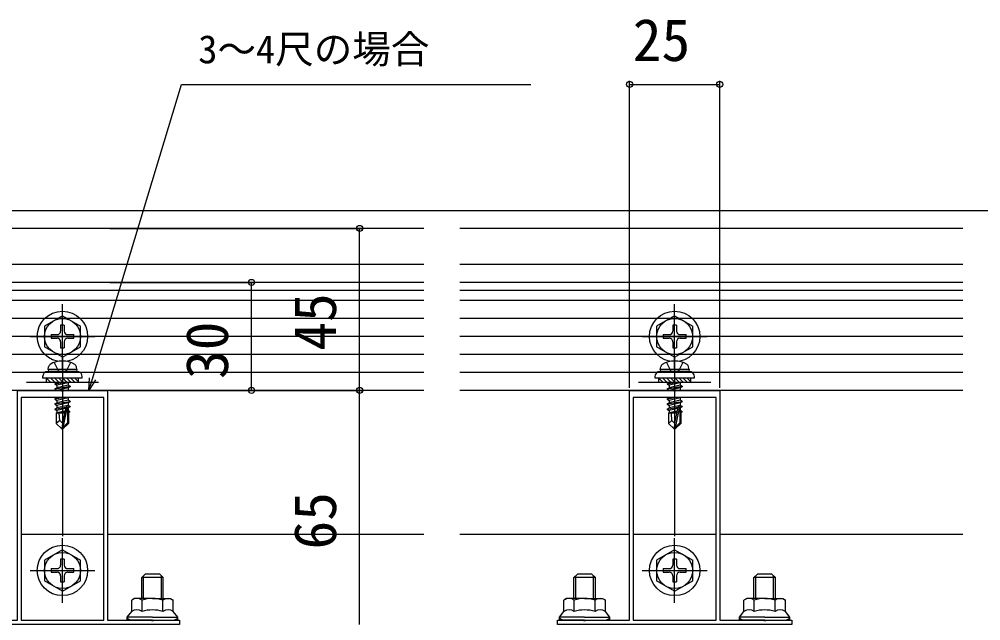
# Model space of a CAD drawing. Units: millimetres, scale not verified. Extents: x -700 to 700, y -1044 to 1038.
# Drawn here: x -244.8 to 22.2, y 163.1 to 330.2 of the extents above; entities that cross this region are included whole.
import ezdxf
from ezdxf.enums import TextEntityAlignment as Align

# ---------------------------------------------------------------- set-up
doc = ezdxf.new("R2010")
doc.units = ezdxf.units.MM
doc.header["$LTSCALE"] = 6
for name, color, linetype in [('0-2_YKK_11', 7, 'Continuous'), ('0-4_YKK_12', 2, 'Continuous'), ('0-5_YKK_13', 4, 'Continuous'), ('0-6_YKK_D', 6, 'Continuous')]:
    doc.layers.add(name, color=color, linetype=linetype)
doc.styles.add('ＭＳ ゴシック', font='')
doc.styles.get('ＭＳ ゴシック').set_extended_font_data('MS Gothic')

msp = doc.modelspace()

# ---------------------------------------------------------------- linework, layer by layer
at = {"layer": '0-2_YKK_11'}
for points in [[(-200.3, 162.103), (-265.3, 162.103), (-265.3, 163.303), (-258.258, 163.303), (-258.075, 163.183), (-257.525, 163.183), (-257.342, 163.303), (-245.3, 163.303), (-245.3, 227.103), (-233.258, 227.103), (-233.075, 226.983), (-232.525, 226.983), (-232.342, 227.103), (-220.3, 227.103), (-220.3, 163.303), (-208.258, 163.303), (-208.075, 163.183), (-207.525, 163.183), (-207.342, 163.303), (-200.3, 163.303)], [(-30.3, 162.103), (-95.3, 162.103), (-95.3, 163.303), (-88.258, 163.303), (-88.075, 163.183), (-87.525, 163.183), (-87.342, 163.303), (-75.3, 163.303), (-75.3, 227.103), (-63.258, 227.103), (-63.075, 226.983), (-62.525, 226.983), (-62.342, 227.103), (-50.3, 227.103), (-50.3, 163.303), (-38.258, 163.303), (-38.075, 163.183), (-37.525, 163.183), (-37.342, 163.303), (-30.3, 163.303)], [(-244.3, 225.103), (-244.3, 163.303), (-221.3, 163.303), (-221.3, 225.103)], [(-74.3, 225.103), (-74.3, 163.303), (-51.3, 163.303), (-51.3, 225.103)]]:
    msp.add_lwpolyline(points, close=True, dxfattribs=at)
at = {"layer": '0-4_YKK_12'}
for p, q in [((-690.694, 277.103), (394.7, 277.103)), ((-132.423, 272.103), (-444.3, 272.103)), ((17.2, 272.103), (-122.423, 272.103)), ((-132.423, 262.103), (-410.3, 262.103)), ((17.2, 262.103), (-122.423, 262.103)), ((-132.423, 254.903), (-395.8, 254.903)), ((17.2, 254.903), (-122.423, 254.903)), ((-132.423, 232.103), (-395.8, 232.103)), ((17.2, 232.103), (-122.423, 232.103)), ((-221.3, 187.103), (-244.3, 187.103)), ((-132.423, 187.103), (-220.3, 187.103)), ((-75.3, 187.103), (-122.423, 187.103)), ((-51.3, 187.103), (-74.3, 187.103)), ((17.2, 187.103), (-50.3, 187.103))]:
    msp.add_line(p, q, dxfattribs=at)
at = {"layer": '0-5_YKK_13'}
for p, q in [((-132.423, 257.103), (-427.8, 257.103)), ((17.2, 257.103), (-122.423, 257.103)), ((-132.423, 252.103), (-427.8, 252.103)), ((-232.8, 233.103), (-232.8, 251.103)), ((17.2, 252.103), (-122.423, 252.103)), ((-62.8, 233.103), (-62.8, 251.103)), ((-132.423, 247.103), (-427.8, 247.103)), ((-232.8, 247.853), (-237.8, 244.966)), ((-232.8, 247.853), (-227.8, 244.966)), ((17.2, 247.103), (-122.423, 247.103)), ((-62.8, 247.853), (-67.8, 244.966)), ((-62.8, 247.853), (-57.8, 244.966)), ((-237.8, 244.966), (-237.8, 239.24)), ((-233.3, 245.253), (-233.3, 243.603)), ((-232.3, 245.253), (-233.3, 245.253)), ((-232.3, 245.253), (-232.3, 243.603)), ((-227.8, 239.24), (-227.8, 244.966)), ((-67.8, 244.966), (-67.8, 239.24)), ((-63.3, 245.253), (-63.3, 243.603)), ((-62.3, 245.253), (-63.3, 245.253)), ((-62.3, 245.253), (-62.3, 243.603)), ((-57.8, 239.24), (-57.8, 244.966)), ((-132.423, 242.103), (-427.8, 242.103)), ((-241.8, 242.103), (-223.8, 242.103)), ((-235.95, 242.603), (-234.3, 242.603)), ((-235.95, 242.603), (-235.95, 241.603)), ((-235.95, 241.603), (-234.3, 241.603)), ((-233.3, 240.603), (-233.3, 238.953)), ((-232.3, 240.603), (-232.3, 238.953)), ((-231.3, 242.603), (-229.65, 242.603)), ((-231.3, 241.603), (-229.65, 241.603)), ((-229.65, 241.603), (-229.65, 242.603)), ((17.2, 242.103), (-122.423, 242.103)), ((-71.8, 242.103), (-53.8, 242.103)), ((-65.95, 242.603), (-64.3, 242.603)), ((-65.95, 242.603), (-65.95, 241.603)), ((-65.95, 241.603), (-64.3, 241.603)), ((-63.3, 240.603), (-63.3, 238.953)), ((-62.3, 240.603), (-62.3, 238.953)), ((-61.3, 242.603), (-59.65, 242.603)), ((-61.3, 241.603), (-59.65, 241.603)), ((-59.65, 241.603), (-59.65, 242.603)), ((-232.8, 236.353), (-237.8, 239.24)), ((-233.3, 238.953), (-232.3, 238.953)), ((-232.8, 236.353), (-227.8, 239.24)), ((-62.8, 236.353), (-67.8, 239.24)), ((-63.3, 238.953), (-62.3, 238.953)), ((-62.8, 236.353), (-57.8, 239.24)), ((-132.423, 237.103), (-427.8, 237.103)), ((-232.8, 236.303), (-232.8, 215.403)), ((17.2, 237.103), (-122.423, 237.103)), ((-62.8, 236.303), (-62.8, 215.403)), ((-236.8, 232.903), (-236.659, 233.705)), ((-228.8, 232.903), (-236.8, 232.903)), ((-236.8, 232.903), (-236.712, 232.403)), ((-228.8, 232.403), (-236.8, 232.403)), ((-228.888, 232.403), (-236.712, 232.403)), ((-228.8, 232.903), (-228.941, 233.705)), ((-228.8, 232.903), (-228.888, 232.403)), ((-66.8, 232.903), (-66.659, 233.705)), ((-58.8, 232.903), (-66.8, 232.903)), ((-66.8, 232.903), (-66.712, 232.403)), ((-58.8, 232.403), (-66.8, 232.403)), ((-58.888, 232.403), (-66.712, 232.403)), ((-58.8, 232.903), (-58.941, 233.705)), ((-58.8, 232.903), (-58.888, 232.403)), ((-132.423, 232.103), (-427.8, 232.103)), ((-238.3, 230.903), (-238.3, 230.603)), ((-237.3, 230.603), (-237.3, 229.403)), ((-237.28, 230.603), (-236.08, 229.403)), ((-236.158, 230.603), (-234.958, 229.403)), ((-235.035, 230.603), (-233.835, 229.403)), ((-233.913, 230.603), (-232.713, 229.403)), ((-232.79, 230.603), (-231.59, 229.403)), ((-231.668, 230.603), (-230.468, 229.403)), ((-230.545, 230.603), (-229.345, 229.403)), ((-229.423, 230.603), (-228.3, 229.48)), ((17.2, 232.103), (-122.423, 232.103)), ((-68.3, 230.903), (-68.3, 230.603)), ((-67.3, 230.603), (-67.3, 229.403)), ((-67.28, 230.603), (-66.08, 229.403)), ((-66.158, 230.603), (-64.958, 229.403)), ((-65.035, 230.603), (-63.835, 229.403)), ((-63.913, 230.603), (-62.713, 229.403)), ((-62.79, 230.603), (-61.59, 229.403)), ((-61.668, 230.603), (-60.468, 229.403)), ((-60.545, 230.603), (-59.345, 229.403)), ((-59.423, 230.603), (-58.3, 229.48)), ((-132.423, 227.103), (-427.8, 227.103)), ((-242.8, 229.403), (-222.8, 229.403)), ((-237.3, 229.5), (-237.203, 229.403)), ((-231.6, 229.403), (-234.9, 228.853)), ((-234.9, 228.953), (-232.2, 229.403)), ((-234.9, 228.953), (-234.35, 229.27)), ((-234.9, 228.953), (-234.9, 228.853)), ((-234.9, 228.853), (-234.35, 228.535)), ((-234.9, 227.553), (-230.7, 228.253)), ((-230.7, 228.153), (-234.9, 227.453)), ((-234.9, 227.553), (-234.35, 227.87)), ((-234.9, 227.553), (-234.9, 227.453)), ((-234.9, 227.453), (-234.35, 227.135)), ((-233.763, 229.403), (-234.35, 229.27)), ((-234.35, 229.403), (-234.35, 229.27)), ((-231.25, 228.57), (-234.35, 227.87)), ((-234.35, 228.535), (-234.35, 227.87)), ((-234.35, 227.135), (-234.35, 227.103)), ((-231.25, 229.235), (-231.25, 228.57)), ((-230.7, 228.253), (-231.25, 228.57)), ((-231.25, 227.835), (-231.25, 227.17)), ((-230.7, 228.253), (-230.7, 228.153)), ((17.2, 227.103), (-122.423, 227.103)), ((-72.8, 229.403), (-52.8, 229.403)), ((-67.3, 229.5), (-67.203, 229.403)), ((-61.6, 229.403), (-64.9, 228.853)), ((-64.9, 228.953), (-62.2, 229.403)), ((-64.9, 228.953), (-64.35, 229.27)), ((-64.9, 228.953), (-64.9, 228.853)), ((-64.9, 228.853), (-64.35, 228.535)), ((-64.9, 227.553), (-60.7, 228.253)), ((-60.7, 228.153), (-64.9, 227.453)), ((-64.9, 227.553), (-64.35, 227.87)), ((-64.9, 227.553), (-64.9, 227.453)), ((-64.9, 227.453), (-64.35, 227.135)), ((-63.763, 229.403), (-64.35, 229.27)), ((-64.35, 229.403), (-64.35, 229.27)), ((-61.25, 228.57), (-64.35, 227.87)), ((-64.35, 228.535), (-64.35, 227.87)), ((-64.35, 227.135), (-64.35, 227.103)), ((-61.25, 229.235), (-61.25, 228.57)), ((-60.7, 228.253), (-61.25, 228.57)), ((-61.25, 227.835), (-61.25, 227.17)), ((-60.7, 228.253), (-60.7, 228.153)), ((-232.2, 225.103), (-234.9, 224.653)), ((-234.9, 224.753), (-232.8, 225.103)), ((-234.9, 224.753), (-234.35, 225.07)), ((-234.9, 224.753), (-234.9, 224.653)), ((-234.9, 224.653), (-234.35, 224.335)), ((-234.206, 225.103), (-234.35, 225.07)), ((-234.35, 225.103), (-234.35, 225.07)), ((-231.25, 224.37), (-234.35, 223.67)), ((-234.35, 224.335), (-234.35, 223.67)), ((-232.624, 226.86), (-232.855, 226.808)), ((-231.25, 225.035), (-231.25, 224.37)), ((-230.7, 224.053), (-231.25, 224.37)), ((-62.2, 225.103), (-64.9, 224.653)), ((-64.9, 224.753), (-62.8, 225.103)), ((-64.9, 224.753), (-64.35, 225.07)), ((-64.9, 224.753), (-64.9, 224.653)), ((-64.9, 224.653), (-64.35, 224.335)), ((-64.206, 225.103), (-64.35, 225.07)), ((-64.35, 225.103), (-64.35, 225.07)), ((-61.25, 224.37), (-64.35, 223.67)), ((-64.35, 224.335), (-64.35, 223.67)), ((-62.624, 226.86), (-62.855, 226.808)), ((-61.25, 225.035), (-61.25, 224.37)), ((-60.7, 224.053), (-61.25, 224.37)), ((-234.9, 223.353), (-230.7, 224.053)), ((-230.7, 223.953), (-234.9, 223.253)), ((-234.9, 223.353), (-234.35, 223.67)), ((-234.9, 223.353), (-234.9, 223.253)), ((-234.9, 223.253), (-234.35, 222.935)), ((-234.9, 221.953), (-231.874, 222.457)), ((-231.902, 222.352), (-234.9, 221.853)), ((-234.9, 221.953), (-234.35, 222.27)), ((-234.9, 221.953), (-234.9, 221.853)), ((-234.9, 221.853), (-234.35, 221.535)), ((-231.25, 222.97), (-234.35, 222.27)), ((-234.35, 222.935), (-234.35, 222.27)), ((-231.96, 222.075), (-234.35, 221.535)), ((-231.89, 222.41), (-232.8, 218.024)), ((-231.468, 222.525), (-232.65, 216.827)), ((-231.468, 222.525), (-230.7, 222.653)), ((-230.7, 222.553), (-231.413, 222.434)), ((-231.4, 222.354), (-231.4, 218.077)), ((-231.25, 223.635), (-231.25, 222.97)), ((-230.7, 222.653), (-231.25, 222.97)), ((-231.25, 222.235), (-231.25, 221.57)), ((-230.7, 224.053), (-230.7, 223.953)), ((-230.7, 222.653), (-230.7, 222.553)), ((-64.9, 223.353), (-60.7, 224.053)), ((-60.7, 223.953), (-64.9, 223.253)), ((-64.9, 223.353), (-64.35, 223.67)), ((-64.9, 223.353), (-64.9, 223.253)), ((-64.9, 223.253), (-64.35, 222.935)), ((-64.9, 221.953), (-61.874, 222.457)), ((-61.902, 222.352), (-64.9, 221.853)), ((-64.9, 221.953), (-64.35, 222.27)), ((-64.9, 221.953), (-64.9, 221.853)), ((-64.9, 221.853), (-64.35, 221.535)), ((-61.25, 222.97), (-64.35, 222.27)), ((-64.35, 222.935), (-64.35, 222.27)), ((-61.96, 222.075), (-64.35, 221.535)), ((-61.89, 222.41), (-62.8, 218.024)), ((-61.468, 222.525), (-62.65, 216.827)), ((-61.468, 222.525), (-60.7, 222.653)), ((-60.7, 222.553), (-61.413, 222.434)), ((-61.4, 222.354), (-61.4, 218.077)), ((-61.25, 223.635), (-61.25, 222.97)), ((-60.7, 222.653), (-61.25, 222.97)), ((-61.25, 222.235), (-61.25, 221.57)), ((-60.7, 224.053), (-60.7, 223.953)), ((-60.7, 222.653), (-60.7, 222.553)), ((-234.5, 220.803), (-234.35, 220.87)), ((-234.5, 220.803), (-234.5, 217.953)), ((-232.224, 220.803), (-234.5, 220.803)), ((-234.35, 221.535), (-234.35, 220.87)), ((-232.105, 221.377), (-234.35, 220.87)), ((-232.165, 221.086), (-233.883, 220.803)), ((-232.22, 220.819), (-232.304, 220.803)), ((-231.25, 221.57), (-231.403, 221.536)), ((-230.8, 221.311), (-231.4, 221.212)), ((-230.8, 221.095), (-231.4, 220.978)), ((-231.1, 220.803), (-231.4, 220.803)), ((-230.8, 221.311), (-231.25, 221.57)), ((-230.8, 221.095), (-231.1, 220.922)), ((-231.1, 220.922), (-231.1, 217.953)), ((-230.8, 221.311), (-230.8, 221.095)), ((-64.5, 220.803), (-64.35, 220.87)), ((-64.5, 220.803), (-64.5, 217.953)), ((-62.224, 220.803), (-64.5, 220.803)), ((-64.35, 221.535), (-64.35, 220.87)), ((-62.105, 221.377), (-64.35, 220.87)), ((-62.165, 221.086), (-63.883, 220.803)), ((-62.22, 220.819), (-62.304, 220.803)), ((-61.25, 221.57), (-61.403, 221.536)), ((-60.8, 221.311), (-61.4, 221.212)), ((-60.8, 221.095), (-61.4, 220.978)), ((-61.1, 220.803), (-61.4, 220.803)), ((-60.8, 221.311), (-61.25, 221.57)), ((-60.8, 221.095), (-61.1, 220.922)), ((-61.1, 220.922), (-61.1, 217.953)), ((-60.8, 221.311), (-60.8, 221.095)), ((-233.543, 218.756), (-234.5, 217.953)), ((-232.95, 216.403), (-234.5, 217.953)), ((-232.8, 218.024), (-232.95, 216.403)), ((-232.95, 216.403), (-232.65, 216.403)), ((-232.8, 218.024), (-232.8, 216.403)), ((-231.4, 218.077), (-232.65, 216.827)), ((-232.65, 216.403), (-231.1, 217.953)), ((-232.65, 216.827), (-232.65, 216.403)), ((-231.4, 218.077), (-231.1, 217.953)), ((-63.543, 218.756), (-64.5, 217.953)), ((-62.95, 216.403), (-64.5, 217.953)), ((-62.8, 218.024), (-62.95, 216.403)), ((-62.95, 216.403), (-62.65, 216.403)), ((-62.8, 218.024), (-62.8, 216.403)), ((-61.4, 218.077), (-62.65, 216.827)), ((-62.65, 216.403), (-61.1, 217.953)), ((-62.65, 216.827), (-62.65, 216.403)), ((-61.4, 218.077), (-61.1, 217.953)), ((-232.8, 168.103), (-232.8, 186.103)), ((-62.8, 168.103), (-62.8, 186.103)), ((-232.8, 182.853), (-237.8, 179.966)), ((-232.8, 182.853), (-227.8, 179.966)), ((-62.8, 182.853), (-67.8, 179.966)), ((-62.8, 182.853), (-57.8, 179.966)), ((-237.8, 179.966), (-237.8, 174.24)), ((-233.3, 180.253), (-233.3, 178.603)), ((-232.3, 180.253), (-233.3, 180.253)), ((-232.3, 180.253), (-232.3, 178.603)), ((-227.8, 174.24), (-227.8, 179.966)), ((-67.8, 179.966), (-67.8, 174.24)), ((-63.3, 180.253), (-63.3, 178.603)), ((-62.3, 180.253), (-63.3, 180.253)), ((-62.3, 180.253), (-62.3, 178.603)), ((-57.8, 174.24), (-57.8, 179.966)), ((-241.8, 177.103), (-223.8, 177.103)), ((-235.95, 177.603), (-234.3, 177.603)), ((-235.95, 177.603), (-235.95, 176.603)), ((-235.95, 176.603), (-234.3, 176.603)), ((-231.3, 177.603), (-229.65, 177.603)), ((-231.3, 176.603), (-229.65, 176.603)), ((-229.65, 176.603), (-229.65, 177.603)), ((-71.8, 177.103), (-53.8, 177.103)), ((-65.95, 177.603), (-64.3, 177.603)), ((-65.95, 177.603), (-65.95, 176.603)), ((-65.95, 176.603), (-64.3, 176.603)), ((-61.3, 177.603), (-59.65, 177.603)), ((-61.3, 176.603), (-59.65, 176.603)), ((-59.65, 176.603), (-59.65, 177.603)), ((-232.8, 171.353), (-237.8, 174.24)), ((-233.3, 175.603), (-233.3, 173.953)), ((-233.3, 173.953), (-232.3, 173.953)), ((-232.8, 171.353), (-227.8, 174.24)), ((-232.3, 175.603), (-232.3, 173.953)), ((-204.8, 175.103), (-210.8, 175.103)), ((-210.26, 169.303), (-210.26, 175.643)), ((-205.34, 169.303), (-205.34, 175.643)), ((-84.8, 175.103), (-90.8, 175.103)), ((-90.26, 169.303), (-90.26, 175.643)), ((-85.34, 169.303), (-85.34, 175.643)), ((-62.8, 171.353), (-67.8, 174.24)), ((-63.3, 175.603), (-63.3, 173.953)), ((-63.3, 173.953), (-62.3, 173.953)), ((-62.8, 171.353), (-57.8, 174.24)), ((-62.3, 175.603), (-62.3, 173.953)), ((-34.8, 175.103), (-40.8, 175.103)), ((-40.26, 169.303), (-40.26, 175.643)), ((-35.34, 169.303), (-35.34, 175.643)), ((-212.8, 169.303), (-213.574, 168.856)), ((-213.574, 165.703), (-213.574, 168.856)), ((-207.8, 169.303), (-212.8, 169.303)), ((-210.687, 165.703), (-210.687, 168.856)), ((-207.8, 169.303), (-202.8, 169.303)), ((-204.913, 165.703), (-204.913, 168.856)), ((-202.8, 169.303), (-202.026, 168.856)), ((-202.026, 165.703), (-202.026, 168.856)), ((-92.8, 169.303), (-93.574, 168.856)), ((-93.574, 165.703), (-93.574, 168.856)), ((-87.8, 169.303), (-92.8, 169.303)), ((-90.687, 165.703), (-90.687, 168.856)), ((-87.8, 169.303), (-82.8, 169.303)), ((-84.913, 165.703), (-84.913, 168.856)), ((-82.8, 169.303), (-82.026, 168.856)), ((-82.026, 165.703), (-82.026, 168.856)), ((-42.8, 169.303), (-43.574, 168.856)), ((-43.574, 165.703), (-43.574, 168.856)), ((-37.8, 169.303), (-42.8, 169.303)), ((-40.687, 165.703), (-40.687, 168.856)), ((-37.8, 169.303), (-32.8, 169.303)), ((-34.913, 165.703), (-34.913, 168.856)), ((-32.8, 169.303), (-32.026, 168.856)), ((-32.026, 165.703), (-32.026, 168.856)), ((-214.8, 163.303), (-214.8, 164.103)), ((-207.8, 163.303), (-214.8, 163.303)), ((-207.8, 163.303), (-200.8, 163.303)), ((-200.8, 163.303), (-200.8, 164.103)), ((-94.8, 163.303), (-94.8, 164.103)), ((-87.8, 163.303), (-94.8, 163.303)), ((-87.8, 163.303), (-80.8, 163.303)), ((-80.8, 163.303), (-80.8, 164.103)), ((-44.8, 163.303), (-44.8, 164.103)), ((-37.8, 163.303), (-44.8, 163.303)), ((-37.8, 163.303), (-30.8, 163.303)), ((-30.8, 163.303), (-30.8, 164.103))]:
    msp.add_line(p, q, dxfattribs=at)
for points in [[(-235.058, 234.898), (-233.945, 232.666), (-232.8, 232.057)], [(-230.542, 234.898), (-231.655, 232.666), (-232.8, 232.057)], [(-65.058, 234.898), (-63.945, 232.666), (-62.8, 232.057)], [(-60.542, 234.898), (-61.655, 232.666), (-62.8, 232.057)], [(-238.3, 230.603), (-227.3, 230.603), (-227.3, 230.903)], [(-237.3, 229.403), (-228.3, 229.403), (-228.3, 230.603)], [(-68.3, 230.603), (-57.3, 230.603), (-57.3, 230.903)], [(-67.3, 229.403), (-58.3, 229.403), (-58.3, 230.603)], [(-230.96, 229.403), (-231.25, 229.235), (-234.35, 228.535)], [(-230.7, 228.153), (-231.25, 227.835), (-234.35, 227.135)], [(-231.133, 227.103), (-231.25, 227.17), (-231.549, 227.103)], [(-60.96, 229.403), (-61.25, 229.235), (-64.35, 228.535)], [(-60.7, 228.153), (-61.25, 227.835), (-64.35, 227.135)], [(-61.133, 227.103), (-61.25, 227.17), (-61.549, 227.103)], [(-231.133, 225.103), (-231.25, 225.035), (-234.35, 224.335)], [(-61.133, 225.103), (-61.25, 225.035), (-64.35, 224.335)], [(-230.7, 223.953), (-231.25, 223.635), (-234.35, 222.935)], [(-230.7, 222.553), (-231.25, 222.235), (-231.4, 222.201)], [(-60.7, 223.953), (-61.25, 223.635), (-64.35, 222.935)], [(-60.7, 222.553), (-61.25, 222.235), (-61.4, 222.201)], [(-232.8, 218.024), (-233.543, 218.756), (-233.7, 220.803)], [(-62.8, 218.024), (-63.543, 218.756), (-63.7, 220.803)], [(-210.8, 169.303), (-210.8, 175.103), (-209.8, 176.103)], [(-204.8, 169.303), (-204.8, 175.103), (-205.8, 176.103), (-209.8, 176.103)], [(-90.8, 169.303), (-90.8, 175.103), (-89.8, 176.103)], [(-84.8, 169.303), (-84.8, 175.103), (-85.8, 176.103), (-89.8, 176.103)], [(-40.8, 169.303), (-40.8, 175.103), (-39.8, 176.103)], [(-34.8, 169.303), (-34.8, 175.103), (-35.8, 176.103), (-39.8, 176.103)], [(-207.8, 164.103), (-214.8, 164.103), (-213.574, 165.703)], [(-207.8, 164.103), (-200.8, 164.103), (-202.026, 165.703)], [(-87.8, 164.103), (-94.8, 164.103), (-93.574, 165.703)], [(-87.8, 164.103), (-80.8, 164.103), (-82.026, 165.703)], [(-37.8, 164.103), (-44.8, 164.103), (-43.574, 165.703)], [(-37.8, 164.103), (-30.8, 164.103), (-32.026, 165.703)]]:
    msp.add_lwpolyline(points, dxfattribs=at)
for centre, radius in [((-232.8, 242.103), 7), ((-62.8, 242.103), 7), ((-232.8, 242.103), 5), ((-62.8, 242.103), 5), ((-232.8, 177.103), 7), ((-232.8, 177.103), 5), ((-62.8, 177.103), 7), ((-62.8, 177.103), 5)]:
    msp.add_circle(centre, radius, dxfattribs=at)
for centre, radius, start, end in [((-234.3, 243.603), 1, 270, 0), ((-231.3, 243.603), 1, 180, 270), ((-64.3, 243.603), 1, 270, 0), ((-61.3, 243.603), 1, 180, 270), ((-234.3, 240.603), 1, 0, 90), ((-231.3, 240.603), 1, 90, 180), ((-64.3, 240.603), 1, 0, 90), ((-61.3, 240.603), 1, 90, 180), ((-232.8, 228.803), 6.5, 57.94412, 122.05588), ((-62.8, 228.803), 6.5, 57.94412, 122.05588), ((-236.8, 230.903), 1.5, 90, 180), ((-235.772, 233.549), 0.9, 122.05588, 170), ((-229.828, 233.549), 0.9, 10, 57.94412), ((-228.8, 230.903), 1.5, 0, 90), ((-66.8, 230.903), 1.5, 90, 180), ((-65.772, 233.549), 0.9, 122.05588, 170), ((-59.828, 233.549), 0.9, 10, 57.94412), ((-58.8, 230.903), 1.5, 0, 90), ((-231.648, 222.354), 0.248, 0, 167.19096), ((-61.648, 222.354), 0.248, 0, 167.19096), ((-234.3, 178.603), 1, 270, 0), ((-234.3, 175.603), 1, 0, 90), ((-231.3, 178.603), 1, 180, 270), ((-231.3, 175.603), 1, 90, 180), ((-64.3, 178.603), 1, 270, 0), ((-64.3, 175.603), 1, 0, 90), ((-61.3, 178.603), 1, 180, 270), ((-61.3, 175.603), 1, 90, 180), ((-212.13, 166.747), 2.556, 55.61575, 124.38425), ((-207.8, 159.749), 9.553, 90, 107.58795), ((-207.8, 159.749), 9.553, 72.41205, 90), ((-203.47, 166.747), 2.556, 55.61575, 124.38425), ((-92.13, 166.747), 2.556, 55.61575, 124.38425), ((-87.8, 159.749), 9.553, 90, 107.58795), ((-87.8, 159.749), 9.553, 72.41205, 90), ((-83.47, 166.747), 2.556, 55.61575, 124.38425), ((-42.13, 166.747), 2.556, 55.61575, 124.38425), ((-37.8, 159.749), 9.553, 90, 107.58795), ((-37.8, 159.749), 9.553, 72.41205, 90), ((-33.47, 166.747), 2.556, 55.61575, 124.38425), ((-212.13, 163.594), 2.556, 55.61575, 124.38425), ((-207.8, 156.596), 9.553, 90, 107.58795), ((-207.8, 156.596), 9.553, 72.41205, 90), ((-203.47, 163.594), 2.556, 55.61575, 124.38425), ((-92.13, 163.594), 2.556, 55.61575, 124.38425), ((-87.8, 156.596), 9.553, 90, 107.58795), ((-87.8, 156.596), 9.553, 72.41205, 90), ((-83.47, 163.594), 2.556, 55.61575, 124.38425), ((-42.13, 163.594), 2.556, 55.61575, 124.38425), ((-37.8, 156.596), 9.553, 90, 107.58795), ((-37.8, 156.596), 9.553, 72.41205, 90), ((-33.47, 163.594), 2.556, 55.61575, 124.38425)]:
    msp.add_arc(centre, radius, start, end, dxfattribs=at)
for centre, start_param, end_param in [((-213.3, 164.103), 3.1415927, 4.712389), ((-202.3, 164.103), 4.712389, 6.2831853), ((-93.3, 164.103), 3.1415927, 4.712389), ((-82.3, 164.103), 4.712389, 6.2831853), ((-43.3, 164.103), 3.1415927, 4.712389), ((-32.3, 164.103), 4.712389, 6.2831853)]:
    msp.add_ellipse(centre, major_axis=(1.5, 0), ratio=0.533333, start_param=start_param, end_param=end_param, dxfattribs=at)
at = {"layer": '0-6_YKK_D'}
for p, q in [((-75.3, 227.803), (-75.3, 313.103)), ((-50.3, 227.803), (-50.3, 313.103)), ((-75.3, 312.103), (-50.3, 312.103)), ((-219.6, 272.103), (-149.3, 272.103)), ((-150.3, 227.103), (-150.3, 272.103)), ((-219.6, 257.103), (-179.3, 257.103)), ((-180.3, 227.103), (-180.3, 257.103)), ((-232.8, 233.103), (-232.8, 186.603)), ((-62.8, 233.103), (-62.8, 186.603)), ((-219.6, 227.103), (-149.3, 227.103)), ((-219.6, 227.103), (-179.3, 227.103)), ((-219.6, 227.103), (-149.3, 227.103)), ((-150.3, 162.103), (-150.3, 227.103))]:
    msp.add_line(p, q, dxfattribs=at)
for points in [[(-225.436, 227.103), (-224.451, 230.357), (-199.702, 312.103), (-102.744, 312.103)], [(-223.579, 230.093), (-225.436, 227.103), (-225.323, 230.621)]]:
    msp.add_lwpolyline(points, dxfattribs=at)
for centre in [(-75.3, 312.103), (-50.3, 312.103), (-150.3, 272.103), (-180.3, 257.103), (-180.3, 227.103), (-150.3, 227.103), (-150.3, 227.103)]:
    msp.add_circle(centre, 0.85, dxfattribs=at)

# ---------------------------------------------------------------- texts
at = {"layer": '0-6_YKK_D', "style": 'ＭＳ ゴシック'}
for s, height, p in [('25', 11.73, (-74.436, 315.103)), ('3～4尺の場合', 7.845, (-195.092, 315.623))]:
    msp.add_text(s, height=height, dxfattribs=at).set_placement(p, align=Align.BOTTOM_LEFT)
for s, p in [('45', (-153.3, 238.148)), ('30', (-183.3, 230.285)), ('65', (-153.3, 182.921))]:
    msp.add_text(s, height=11.73, rotation=90, dxfattribs=at).set_placement(p, align=Align.BOTTOM_LEFT)

doc.saveas('drawing.dxf')
